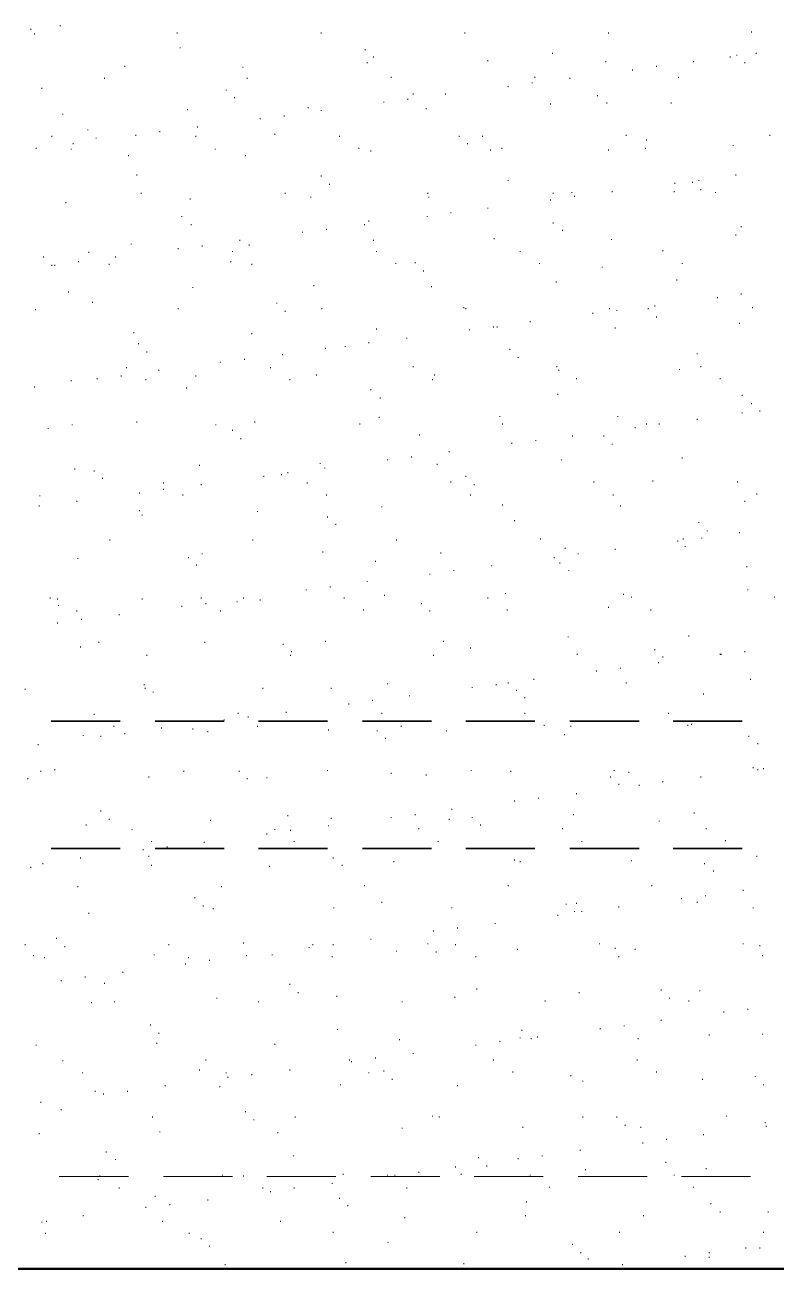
# Model space of a CAD drawing. Header units: inches. Extents: x 5 to 516, y -193 to 129.
# Drawn here: x 43.589 to 46.307, y -88.011 to -83.453 of the extents above; entities that cross this region are included whole.
import ezdxf

# ---------------------------------------------------------------- set-up
doc = ezdxf.new("R2010")
doc.units = ezdxf.units.IN
doc.header["$MEASUREMENT"] = 0
doc.layers.add('PDF4_Geometry', color=7, linetype='Continuous')

msp = doc.modelspace()

# ---------------------------------------------------------------- linework, layer by layer
at = {"layer": 'PDF4_Geometry', "lineweight": 15}
for points in [[(43.7154243, -83.4563156), (43.7154243, -83.4529825)], [(43.6087577, -83.4696491), (43.6087577, -83.4663157)], [(43.6220913, -83.4863157), (43.6220913, -83.4829823)], [(44.1387582, -83.4829823), (44.1387582, -83.4796491)], [(44.6587575, -83.4829823), (44.6587575, -83.4796491)], [(45.1787575, -83.4829823), (45.1787575, -83.4796491)], [(45.6987576, -83.4829823), (45.6987576, -83.4796491)], [(46.2154245, -83.4796491), (46.2154245, -83.4763157)], [(44.1487578, -83.5363158), (44.1487578, -83.5329824)], [(44.8187578, -83.5429824), (44.8187578, -83.539649)], [(45.4954249, -83.5563156), (45.4954249, -83.5529824)], [(46.2320913, -83.5563156), (46.2320913, -83.5529824)], [(43.9487575, -83.6029823), (43.9487575, -83.5996491)], [(44.8254242, -83.5896491), (44.8254242, -83.5863157)], [(44.8487582, -83.569649), (44.8487582, -83.5663156)], [(45.2620909, -83.5829823), (45.2620909, -83.5796491)], [(45.688758, -83.5863157), (45.688758, -83.5829823)], [(45.8720915, -83.6029823), (45.8720915, -83.5996491)], [(46.0054245, -83.5863157), (46.0054245, -83.5829823)], [(46.1387584, -83.569649), (46.1387584, -83.5663156)], [(46.1620916, -83.5629824), (46.1620916, -83.559649)], [(46.1920913, -83.5896491), (46.1920913, -83.5863157)], [(43.8754246, -83.6463156), (43.8754246, -83.6429824)], [(44.3754246, -83.6063157), (44.3754246, -83.6029823)], [(44.3920915, -83.6463156), (44.3920915, -83.6429824)], [(44.9120915, -83.6429824), (44.9120915, -83.6396492)], [(45.4320916, -83.6429824), (45.4320916, -83.6396492)], [(45.5587582, -83.6463156), (45.5587582, -83.6429824)], [(45.785425, -83.6163155), (45.785425, -83.6129823)], [(45.9520917, -83.6429824), (45.9520917, -83.6396492)], [(43.6487578, -83.6829824), (43.6487578, -83.6796493)], [(44.3154245, -83.6896488), (44.3154245, -83.6863157)], [(45.3354246, -83.6763156), (45.3354246, -83.6729824)], [(45.4220912, -83.6629824), (45.4220912, -83.6596492)], [(44.3454241, -83.7163157), (44.3454241, -83.7129825)], [(44.8854243, -83.7329825), (44.8854243, -83.7296489)], [(44.9720916, -83.7229825), (44.9720916, -83.7196489)], [(44.9920908, -83.7029825), (44.9920908, -83.6996489)], [(45.1087578, -83.7029825), (45.1087578, -83.6996489)], [(45.4887577, -83.7396489), (45.4887577, -83.7363157)], [(45.6587576, -83.7096489), (45.6587576, -83.7063157)], [(45.6920912, -83.7363157), (45.6920912, -83.7329825)], [(45.9254244, -83.7363157), (45.9254244, -83.7329825)], [(43.7254247, -83.7763158), (43.7254247, -83.7729822)], [(44.1754243, -83.7596489), (44.1754243, -83.7563158)], [(44.5254245, -83.7829822), (44.5254245, -83.779649)], [(44.612091, -83.7529826), (44.612091, -83.7496489)], [(44.6587575, -83.7629826), (44.6587575, -83.7596489)], [(45.0387581, -83.7563158), (45.0387581, -83.7529826)], [(44.2120911, -83.8229823), (44.2120911, -83.8196491)], [(44.4387579, -83.7929822), (44.4387579, -83.789649)], [(43.6854247, -83.8563155), (43.6854247, -83.8529823)], [(43.8154245, -83.8329823), (43.8154245, -83.8296491)], [(43.8454241, -83.8629823), (43.8454241, -83.8596492)], [(43.9887575, -83.8529823), (43.9887575, -83.8496491)], [(44.0754241, -83.8396491), (44.0754241, -83.8363159)], [(44.2054247, -83.8563155), (44.2054247, -83.8529823)], [(44.4920908, -83.8496491), (44.4920908, -83.8463159)], [(44.7254248, -83.8563155), (44.7254248, -83.8529823)], [(45.1587575, -83.8563155), (45.1587575, -83.8529823)], [(45.2420909, -83.8563155), (45.2420909, -83.8529823)], [(45.7620909, -83.8529823), (45.7620909, -83.8496491)], [(45.8354247, -83.8696492), (45.8354247, -83.8663156)], [(46.282091, -83.8529823), (46.282091, -83.8496491)], [(43.6287577, -83.8996492), (43.6287577, -83.8963156)], [(43.7554244, -83.9029824), (43.7554244, -83.8996492)], [(43.7620907, -83.8829824), (43.7620907, -83.8796492)], [(44.2754244, -83.9029824), (44.2754244, -83.8996492)], [(44.7954245, -83.8996492), (44.7954245, -83.8963156)], [(44.8387578, -83.9096492), (44.8387578, -83.9063156)], [(45.188758, -83.8829824), (45.188758, -83.8796492)], [(45.2720913, -83.9063156), (45.2720913, -83.9029824)], [(45.3120914, -83.8996492), (45.3120914, -83.8963156)], [(45.6987576, -83.9063156), (45.6987576, -83.9029824)], [(45.8320915, -83.8996492), (45.8320915, -83.8963156)], [(46.148758, -83.8896492), (46.148758, -83.8863156)], [(43.9620911, -83.9263156), (43.9620911, -83.9229825)], [(44.3854242, -83.9263156), (44.3854242, -83.9229825)], [(43.9920908, -83.9963158), (43.9920908, -83.9929826)], [(44.6587575, -83.999649), (44.6587575, -83.9963158)], [(46.1587576, -83.9963158), (46.1587576, -83.9929826)], [(44.6887579, -84.029649), (44.6887579, -84.0263159)], [(45.3354246, -84.0163158), (45.3354246, -84.0129826)], [(45.7120912, -84.0563159), (45.7120912, -84.0529822)], [(45.9354249, -84.0563159), (45.9354249, -84.0529822)], [(45.938758, -84.0263159), (45.938758, -84.0229822)], [(46.0020914, -84.0229822), (46.0020914, -84.019649)], [(46.0254246, -84.0163158), (46.0254246, -84.0129826)], [(46.032091, -84.0496491), (46.032091, -84.0463159)], [(43.7354244, -84.096316), (43.7354244, -84.0929823)], [(44.0087576, -84.0629823), (44.0087576, -84.0596491)], [(44.1854247, -84.0829823), (44.1854247, -84.0796491)], [(44.5287576, -84.0629823), (44.5287576, -84.0596491)], [(44.6220914, -84.0763159), (44.6220914, -84.0729823)], [(45.0454245, -84.0629823), (45.0454245, -84.0596491)], [(45.0487577, -84.0763159), (45.0487577, -84.0729823)], [(45.4887577, -84.0863159), (45.4887577, -84.0829823)], [(45.4987581, -84.0629823), (45.4987581, -84.0596491)], [(45.5654246, -84.0596491), (45.5654246, -84.0563159)], [(45.5754242, -84.0729823), (45.5754242, -84.0696491)], [(46.0854247, -84.0596491), (46.0854247, -84.0563159)], [(44.1554242, -84.1463156), (44.1554242, -84.1429824)], [(45.0420913, -84.1463156), (45.0420913, -84.1429824)], [(45.1287579, -84.1329824), (45.1287579, -84.1296492)], [(45.2620909, -84.1163156), (45.2620909, -84.1129824)], [(44.1887579, -84.1763156), (44.1887579, -84.1729825)], [(44.6787575, -84.1929825), (44.6787575, -84.1896489)], [(44.8154245, -84.1763156), (44.8154245, -84.1729825)], [(44.8320914, -84.1629825), (44.8320914, -84.1596492)], [(45.4987581, -84.1696493), (45.4987581, -84.1663156)], [(46.1787576, -84.1829825), (46.1787576, -84.1796493)], [(44.3654242, -84.2329826), (44.3654242, -84.229649)], [(44.592091, -84.2029825), (44.592091, -84.1996489)], [(44.8487582, -84.2329826), (44.8487582, -84.229649)], [(45.285425, -84.2263158), (45.285425, -84.2229825)], [(45.5320909, -84.1963157), (45.5320909, -84.1929825)], [(45.7087581, -84.229649), (45.7087581, -84.2263158)], [(46.1587576, -84.2129825), (46.1587576, -84.2096489)], [(43.8187577, -84.2763159), (43.8187577, -84.2729822)], [(43.9720915, -84.2463158), (43.9720915, -84.2429826)], [(44.1420914, -84.2629826), (44.1420914, -84.259649)], [(44.2287579, -84.2529826), (44.2287579, -84.249649)], [(44.3387577, -84.2729822), (44.3387577, -84.269649)], [(44.3987578, -84.249649), (44.3987578, -84.2463158)], [(44.8587578, -84.2729822), (44.8587578, -84.269649)], [(45.3787579, -84.2729822), (45.3787579, -84.269649)], [(45.8954247, -84.269649), (45.8954247, -84.2663158)], [(43.6554242, -84.2929823), (43.6554242, -84.289649)], [(43.6854247, -84.3229823), (43.6854247, -84.3196491)], [(43.6954242, -84.3229823), (43.6954242, -84.3196491)], [(43.7820908, -84.3096491), (43.7820908, -84.3063159)], [(43.8920914, -84.3196491), (43.8920914, -84.3163159)], [(43.9154246, -84.2929823), (43.9154246, -84.289649)], [(44.3320913, -84.3096491), (44.3320913, -84.3063159)], [(44.4087575, -84.3196491), (44.4087575, -84.3163159)], [(44.9287575, -84.3163159), (44.9287575, -84.3129823)], [(44.9987581, -84.3129823), (44.9987581, -84.3096491)], [(45.4487576, -84.3163159), (45.4487576, -84.3129823)], [(45.6754244, -84.3296492), (45.6754244, -84.3263159)], [(45.9654245, -84.3163159), (45.9654245, -84.3129823)], [(45.0287577, -84.3429823), (45.0287577, -84.3396492)], [(45.9454244, -84.3763156), (45.9454244, -84.3729824)], [(43.7454247, -84.4196493), (43.7454247, -84.4163157)], [(44.1954243, -84.4029824), (44.1954243, -84.3996493)], [(44.632091, -84.3963157), (44.632091, -84.3929824)], [(45.0587582, -84.3996493), (45.0587582, -84.3963157)], [(45.5087577, -84.3829824), (45.5087577, -84.3796492)], [(43.8320913, -84.4563157), (43.8320913, -84.4529826)], [(44.498758, -84.4596489), (44.498758, -84.4563157)], [(46.0920911, -84.4396489), (46.0920911, -84.4363157)], [(46.1787576, -84.4263157), (46.1787576, -84.4229825)], [(43.6254246, -84.4829826), (43.6254246, -84.479649)], [(44.1420914, -84.479649), (44.1420914, -84.4763158)], [(44.5287576, -84.489649), (44.5287576, -84.4863158)], [(44.6620915, -84.479649), (44.6620915, -84.4763158)], [(45.1754244, -84.4763158), (45.1754244, -84.4729826)], [(45.1820916, -84.479649), (45.1820916, -84.4763158)], [(45.6420916, -84.4963158), (45.6420916, -84.4929826)], [(45.7020917, -84.479649), (45.7020917, -84.4763158)], [(45.7287581, -84.4863158), (45.7287581, -84.4829826)], [(45.8420911, -84.479649), (45.8420911, -84.4763158)], [(45.8654243, -84.4696489), (45.8654243, -84.4663158)], [(45.8720915, -84.509649), (45.8720915, -84.5063158)], [(46.2187577, -84.4763158), (46.2187577, -84.4729826)], [(44.8587578, -84.5529823), (44.8587578, -84.5496491)], [(45.1954244, -84.5563159), (45.1954244, -84.5529823)], [(45.2820909, -84.5463159), (45.2820909, -84.5429823)], [(45.2954245, -84.5463159), (45.2954245, -84.5429823)], [(45.4154248, -84.5263159), (45.4154248, -84.5229822)], [(45.7220917, -84.5496491), (45.7220917, -84.5463159)], [(46.1720912, -84.5329823), (46.1720912, -84.5296491)], [(43.9820911, -84.5663159), (43.9820911, -84.5629823)], [(44.4087575, -84.5696491), (44.4087575, -84.5663159)], [(44.8320914, -84.6029824), (44.8320914, -84.5996492)], [(44.9687576, -84.586316), (44.9687576, -84.5829823)], [(43.998758, -84.6063156), (43.998758, -84.6029824)], [(44.0287576, -84.6363156), (44.0287576, -84.6329825)], [(44.5187581, -84.6463157), (44.5187581, -84.6429825)], [(44.6754243, -84.6229824), (44.6754243, -84.6196492)], [(44.7454248, -84.6163156), (44.7454248, -84.6129824)], [(45.342091, -84.6263156), (45.342091, -84.6229824)], [(46.0187582, -84.6429825), (46.0187582, -84.6396492)], [(43.9554247, -84.6929826), (43.9554247, -84.6896489)], [(44.2954245, -84.6729825), (44.2954245, -84.6696493)], [(44.382091, -84.6629825), (44.382091, -84.6596493)], [(44.4754248, -84.6929826), (44.4754248, -84.6896489)], [(44.9920908, -84.6896489), (44.9920908, -84.6863157)], [(45.3720915, -84.6563157), (45.3720915, -84.6529825)], [(45.5120909, -84.6896489), (45.5120909, -84.6863157)], [(46.032091, -84.6896489), (46.032091, -84.6863157)], [(43.7554244, -84.739649), (43.7554244, -84.7363158)], [(43.8487581, -84.7329826), (43.8487581, -84.729649)], [(43.9354247, -84.7229826), (43.9354247, -84.719649)], [(44.0254244, -84.7363158), (44.0254244, -84.7329826)], [(44.0720909, -84.7029826), (44.0720909, -84.699649)], [(44.2054247, -84.7229826), (44.2054247, -84.719649)], [(44.5454245, -84.7363158), (44.5454245, -84.7329826)], [(44.6420915, -84.719649), (44.6420915, -84.7163158)], [(45.0620913, -84.7363158), (45.0620913, -84.7329826)], [(45.0687578, -84.719649), (45.0687578, -84.7163158)], [(45.5187582, -84.7029826), (45.5187582, -84.699649)], [(45.5820914, -84.7329826), (45.5820914, -84.729649)], [(45.9554249, -84.699649), (45.9554249, -84.6963157)], [(46.1020915, -84.7329826), (46.1020915, -84.729649)], [(43.6220913, -84.7629827), (43.6220913, -84.759649)], [(44.1720911, -84.7663159), (44.1720911, -84.7629827)], [(44.8387578, -84.7729822), (44.8387578, -84.7696491)], [(44.8720914, -84.8029823), (44.8720914, -84.7996491)], [(45.5154249, -84.7896491), (45.5154249, -84.7863159)], [(46.1820917, -84.7929823), (46.1820917, -84.7896491)], [(46.2154245, -84.8229824), (46.2154245, -84.8196491)], [(44.8687583, -84.8729824), (44.8687583, -84.8696493)], [(45.305425, -84.8696493), (45.305425, -84.8663156)], [(45.7320913, -84.8696493), (45.7320913, -84.8663156)], [(46.1820917, -84.8563156), (46.1820917, -84.8529824)], [(46.2454249, -84.8496492), (46.2454249, -84.846316)], [(43.672091, -84.9129825), (43.672091, -84.9096493)], [(43.7587576, -84.8996493), (43.7587576, -84.8963157)], [(43.9920908, -84.8896493), (43.9920908, -84.8863156)], [(44.2787576, -84.8996493), (44.2787576, -84.8963157)], [(44.3387577, -84.9196493), (44.3387577, -84.9163157)], [(44.4187579, -84.8896493), (44.4187579, -84.8863156)], [(44.7987577, -84.8963157), (44.7987577, -84.8929825)], [(45.3154246, -84.8963157), (45.3154246, -84.8929825)], [(45.7954246, -84.9096493), (45.7954246, -84.9063157)], [(45.8354247, -84.8963157), (45.8354247, -84.8929825)], [(45.8820911, -84.8963157), (45.8820911, -84.8929825)], [(46.0187582, -84.8796493), (46.0187582, -84.8763156)], [(44.3687582, -84.949649), (44.3687582, -84.9463158)], [(45.0154249, -84.9363158), (45.0154249, -84.9329825)], [(45.3487583, -84.9663158), (45.3487583, -84.9629826)], [(45.4354248, -84.9563158), (45.4354248, -84.9529826)], [(45.5687578, -84.9396489), (45.5687578, -84.9363158)], [(45.6820916, -84.9396489), (45.6820916, -84.9363158)], [(45.7120912, -84.969649), (45.7120912, -84.9663158)], [(45.1220915, -84.9963159), (45.1220915, -84.9929826)], [(43.768758, -85.0596492), (43.768758, -85.0563159)], [(44.2187576, -85.0463159), (44.2187576, -85.0429823)], [(44.6554243, -85.0396491), (44.6554243, -85.0363159)], [(44.6720911, -85.0563159), (44.6720911, -85.0529823)], [(44.8987579, -85.0263159), (44.8987579, -85.0229823)], [(44.9854245, -85.0163159), (44.9854245, -85.0129827)], [(45.0787582, -85.0429823), (45.0787582, -85.0396491)], [(45.5287577, -85.0263159), (45.5287577, -85.0229823)], [(45.9654245, -85.0196491), (45.9654245, -85.0163159)], [(43.8387577, -85.066316), (43.8387577, -85.0629824)], [(43.8687582, -85.0929824), (43.8687582, -85.0896492)], [(44.4520916, -85.086316), (44.4520916, -85.0829824)], [(44.5154249, -85.0796492), (44.5154249, -85.076316)], [(44.5387581, -85.0729824), (44.5387581, -85.0696492)], [(45.1287579, -85.1063156), (45.1287579, -85.1029824)], [(45.1820916, -85.086316), (45.1820916, -85.0829824)], [(45.6454247, -85.1063156), (45.6454247, -85.1029824)], [(45.8587579, -85.1029824), (45.8587579, -85.0996492)], [(46.1654248, -85.1063156), (46.1654248, -85.1029824)], [(44.0020912, -85.1463157), (44.0020912, -85.1429825)], [(44.0887577, -85.1096493), (44.0887577, -85.1063156)], [(44.0887577, -85.1329825), (44.0887577, -85.1296493)], [(44.1587574, -85.1529825), (44.1587574, -85.1496493)], [(44.2254248, -85.1163157), (44.2254248, -85.1129824)], [(44.6087578, -85.1096493), (44.6087578, -85.1063156)], [(44.6787575, -85.1529825), (44.6787575, -85.1496493)], [(45.1987576, -85.1529825), (45.1987576, -85.1496493)], [(45.2120912, -85.1163157), (45.2120912, -85.1129824)], [(45.7154245, -85.1529825), (45.7154245, -85.1496493)], [(46.2354246, -85.1496493), (46.2354246, -85.1463157)], [(43.6387582, -85.1929826), (43.6387582, -85.1896489)], [(43.6420914, -85.1563157), (43.6420914, -85.1529825)], [(43.7754244, -85.1763157), (43.7754244, -85.1729826)], [(44.8787578, -85.1963158), (44.8787578, -85.1929826)], [(45.3154246, -85.1896489), (45.3154246, -85.1863158)], [(45.7420909, -85.1929826), (45.7420909, -85.1896489)], [(46.1920913, -85.1763157), (46.1920913, -85.1729826)], [(44.0020912, -85.209649), (44.0020912, -85.2063158)], [(44.0120908, -85.2263158), (44.0120908, -85.2229826)], [(44.4287575, -85.2129826), (44.4287575, -85.209649)], [(44.6820915, -85.2329827), (44.6820915, -85.2296491)], [(44.7120912, -85.2596491), (44.7120912, -85.2563159)], [(45.3587579, -85.2463159), (45.3587579, -85.2429827)], [(46.0254246, -85.2529827), (46.0254246, -85.2496491)], [(46.055425, -85.2829823), (46.055425, -85.2796491)], [(46.1720912, -85.2896491), (46.1720912, -85.286316)], [(43.8954246, -85.316316), (43.8954246, -85.3129824)], [(44.4120915, -85.316316), (44.4120915, -85.3129824)], [(44.9320916, -85.316316), (44.9320916, -85.3129824)], [(45.4520917, -85.3129824), (45.4520917, -85.3096492)], [(45.9487576, -85.3196492), (45.9487576, -85.316316)], [(45.9687577, -85.3129824), (45.9687577, -85.3096492)], [(46.035425, -85.3096492), (46.035425, -85.306316)], [(44.1787574, -85.3796493), (44.1787574, -85.3763157)], [(44.2287579, -85.3663157), (44.2287579, -85.3629825)], [(44.6654247, -85.3596493), (44.6654247, -85.3563156)], [(45.092091, -85.3629825), (45.092091, -85.3596493)], [(45.5020913, -85.3796493), (45.5020913, -85.3763157)], [(45.5420914, -85.3463161), (45.5420914, -85.3429824)], [(45.5887578, -85.3663157), (45.5887578, -85.3629825)], [(45.7220917, -85.3496492), (45.7220917, -85.3463161)], [(45.9754249, -85.3396492), (45.9754249, -85.336316)], [(43.7787576, -85.3829825), (43.7787576, -85.3796493)], [(44.2087579, -85.4063157), (44.2087579, -85.4029825)], [(44.8554246, -85.3929825), (44.8554246, -85.3896493)], [(45.1387583, -85.4263157), (45.1387583, -85.4229826)], [(45.2754245, -85.4096493), (45.2754245, -85.4063157)], [(45.5220913, -85.3996493), (45.5220913, -85.3963157)], [(45.555425, -85.4263157), (45.555425, -85.4229826)], [(46.1987577, -85.4129826), (46.1987577, -85.4096493)], [(44.8254242, -85.4663159), (44.8254242, -85.4629826)], [(45.052091, -85.439649), (45.052091, -85.4363158)], [(44.6054246, -85.4963159), (44.6054246, -85.4929827)], [(44.6920911, -85.4863159), (44.6920911, -85.4829827)], [(44.8887583, -85.5163159), (44.8887583, -85.5129827)], [(45.3254242, -85.5096491), (45.3254242, -85.5063159)], [(45.7520913, -85.5129827), (45.7520913, -85.5096491)], [(46.2020917, -85.4963159), (46.2020917, -85.4929827)], [(43.6787574, -85.526316), (43.6787574, -85.5229823)], [(43.7054247, -85.5296491), (43.7054247, -85.526316)], [(43.7087579, -85.5529824), (43.7087579, -85.5496492)], [(44.0120908, -85.5296491), (44.0120908, -85.526316)], [(44.1554242, -85.556316), (44.1554242, -85.5529824)], [(44.2254248, -85.526316), (44.2254248, -85.5229823)], [(44.2420908, -85.546316), (44.2420908, -85.5429824)], [(44.3554246, -85.5396491), (44.3554246, -85.536316)], [(44.3787578, -85.526316), (44.3787578, -85.5229823)], [(44.4387579, -85.5329824), (44.4387579, -85.5296491)], [(44.7420908, -85.526316), (44.7420908, -85.5229823)], [(45.0220913, -85.546316), (45.0220913, -85.5429824)], [(45.2620909, -85.526316), (45.2620909, -85.5229823)], [(45.6987576, -85.5596492), (45.6987576, -85.556316)], [(45.782091, -85.5229823), (45.782091, -85.5196491)], [(46.2987578, -85.5229823), (46.2987578, -85.5196491)], [(43.7754244, -85.5729824), (43.7754244, -85.5696492)], [(43.7920912, -85.6029825), (43.7920912, -85.5996493)], [(43.9287574, -85.586316), (43.9287574, -85.5829824)], [(44.2954245, -85.5729824), (44.2954245, -85.5696492)], [(44.8120913, -85.5696492), (44.8120913, -85.566316)], [(45.052091, -85.5729824), (45.052091, -85.5696492)], [(45.3320914, -85.5696492), (45.3320914, -85.566316)], [(45.8520915, -85.5696492), (45.8520915, -85.566316)], [(43.7054247, -85.6163157), (43.7054247, -85.6129825)], [(43.8554245, -85.6863158), (43.8554245, -85.6829826)], [(44.2387576, -85.6863158), (44.2387576, -85.6829826)], [(44.5220912, -85.6929827), (44.5220912, -85.689649)], [(44.6754243, -85.6829826), (44.6754243, -85.6796494)], [(45.1020915, -85.6829826), (45.1020915, -85.6796494)], [(45.552091, -85.6663158), (45.552091, -85.6629826)], [(45.9887577, -85.6629826), (45.9887577, -85.6596494)], [(43.788758, -85.7029827), (43.788758, -85.699649)], [(44.0287576, -85.7329827), (44.0287576, -85.7296491)], [(44.5487577, -85.7329827), (44.5487577, -85.7296491)], [(44.5520909, -85.719649), (44.5520909, -85.7163159)], [(45.0654246, -85.7329827), (45.0654246, -85.7296491)], [(45.1987576, -85.7063158), (45.1987576, -85.7029827)], [(45.5854247, -85.7296491), (45.5854247, -85.7263159)], [(45.8654243, -85.7129827), (45.8654243, -85.709649)], [(45.8954247, -85.7396491), (45.8954247, -85.7363159)], [(46.1020915, -85.7296491), (46.1020915, -85.7263159)], [(46.1054247, -85.7296491), (46.1054247, -85.7263159)], [(46.1920913, -85.719649), (46.1920913, -85.7163159)], [(45.6554243, -85.7896492), (45.6554243, -85.786316)], [(45.7420909, -85.7796492), (45.7420909, -85.776316)], [(45.8787579, -85.7596491), (45.8787579, -85.7563159)], [(44.8987579, -85.8363161), (44.8987579, -85.8329824)], [(45.3354246, -85.8329824), (45.3354246, -85.8296493)], [(45.4287575, -85.8196492), (45.4287575, -85.816316)], [(45.7620909, -85.8329824), (45.7620909, -85.8296493)], [(46.2120913, -85.8196492), (46.2120913, -85.816316)], [(43.5887577, -85.8563157), (43.5887577, -85.8529825)], [(44.018758, -85.8396493), (44.018758, -85.8363161)], [(44.0220912, -85.8529825), (44.0220912, -85.8496493)], [(44.0520909, -85.8663157), (44.0520909, -85.8629825)], [(44.4487575, -85.8529825), (44.4487575, -85.8496493)], [(44.6954243, -85.8529825), (44.6954243, -85.8496493)], [(44.978758, -85.8796493), (44.978758, -85.8763157)], [(45.2054248, -85.8496493), (45.2054248, -85.8463161)], [(45.2920914, -85.8396493), (45.2920914, -85.8363161)], [(45.3654243, -85.8596493), (45.3654243, -85.8563157)], [(46.0420914, -85.8729825), (46.0420914, -85.8696493)], [(44.7587577, -85.9096494), (44.7587577, -85.9063158)], [(44.8454242, -85.8963158), (44.8454242, -85.8929826)], [(45.3954247, -85.8863157), (45.3954247, -85.8829826)], [(43.8387577, -85.9463158), (43.8387577, -85.9429827)], [(44.3087581, -85.9663159), (44.3087581, -85.9629827)], [(44.3587578, -85.9429827), (44.3587578, -85.939649)], [(44.3954246, -85.9563158), (44.3954246, -85.9529827)], [(44.5320909, -85.939649), (44.5320909, -85.9363158)], [(44.8787578, -85.9429827), (44.8787578, -85.939649)], [(45.3954247, -85.9429827), (45.3954247, -85.939649)], [(45.9154248, -85.9429827), (45.9154248, -85.939649)], [(43.9087574, -85.9896491), (43.9087574, -85.9863159)], [(43.9487575, -86.016316), (43.9487575, -86.0129828)], [(44.0820913, -85.996316), (44.0820913, -85.9929827)], [(44.1954243, -85.9996491), (44.1954243, -85.996316)], [(44.248758, -86.0096491), (44.248758, -86.006316)], [(44.4287575, -85.9896491), (44.4287575, -85.9863159)], [(44.6854248, -86.0029827), (44.6854248, -85.9996491)], [(44.862091, -86.006316), (44.862091, -86.0029827)], [(44.9487576, -85.9896491), (44.9487576, -85.9863159)], [(45.112091, -86.006316), (45.112091, -86.0029827)], [(45.4654244, -85.9863159), (45.4654244, -85.9829827)], [(45.5620914, -85.9896491), (45.5620914, -85.9863159)], [(45.9854245, -85.9863159), (45.9854245, -85.9829827)], [(45.9987581, -85.9829827), (45.9987581, -85.9796491)], [(43.6354242, -86.056316), (43.6354242, -86.0529824)], [(43.7987576, -86.0229823), (43.7987576, -86.0196492)], [(43.8620909, -86.026316), (43.8620909, -86.0229823)], [(44.8920915, -86.0329824), (44.8920915, -86.0296492)], [(45.5387582, -86.0196492), (45.5387582, -86.016316)], [(46.2054249, -86.026316), (46.2054249, -86.0229823)], [(46.2387577, -86.0529824), (46.2387577, -86.0496492)], [(43.6454246, -86.1529826), (43.6454246, -86.1496494)], [(43.6954242, -86.1463158), (43.6954242, -86.1429826)], [(44.1620914, -86.1529826), (44.1620914, -86.1496494)], [(44.362091, -86.1529826), (44.362091, -86.1496494)], [(44.6820915, -86.1496494), (44.6820915, -86.1463158)], [(45.2020916, -86.1496494), (45.2020916, -86.1463158)], [(45.3454242, -86.1529826), (45.3454242, -86.1496494)], [(45.7187577, -86.1496494), (45.7187577, -86.1463158)], [(46.2220917, -86.1396494), (46.2220917, -86.1363157)], [(46.2387577, -86.1463158), (46.2387577, -86.1429826)], [(46.2587578, -86.1429826), (46.2587578, -86.1396494)], [(43.5987581, -86.1796495), (43.5987581, -86.1763158)], [(44.0354249, -86.1729826), (44.0354249, -86.1696494)], [(44.3920915, -86.1796495), (44.3920915, -86.1763158)], [(44.4620911, -86.1763158), (44.4620911, -86.1729826)], [(44.9120915, -86.1596494), (44.9120915, -86.1563158)], [(45.0387581, -86.1663158), (45.0387581, -86.1629826)], [(45.7054248, -86.1729826), (45.7054248, -86.1696494)], [(45.7354245, -86.1996491), (45.7354245, -86.1963159)], [(45.7720913, -86.1563158), (45.7720913, -86.1529826)], [(45.8954247, -86.189649), (45.8954247, -86.1863159)], [(46.032091, -86.1729826), (46.032091, -86.1696494)], [(45.5820914, -86.2329827), (45.5820914, -86.2296491)], [(45.8087582, -86.2029827), (45.8087582, -86.1996491)], [(45.1320911, -86.2896492), (45.1320911, -86.286316)], [(45.3587579, -86.2596491), (45.3587579, -86.256316)], [(45.4454244, -86.2496491), (45.4454244, -86.246316)], [(43.8620909, -86.296316), (43.8620909, -86.2929824)], [(43.8920914, -86.3263161), (43.8920914, -86.3229825)], [(44.2587576, -86.3296493), (44.2587576, -86.3263161)], [(44.5387581, -86.3129825), (44.5387581, -86.3096493)], [(44.6954243, -86.3229825), (44.6954243, -86.3196493)], [(44.9120915, -86.3196493), (44.9120915, -86.3163161)], [(44.9987581, -86.3096493), (44.9987581, -86.306316)], [(45.1220915, -86.3263161), (45.1220915, -86.3229825)], [(45.2054248, -86.3196493), (45.2054248, -86.3163161)], [(45.572091, -86.3096493), (45.572091, -86.306316)], [(45.8820911, -86.3329825), (45.8820911, -86.3296493)], [(46.0087578, -86.3029824), (46.0087578, -86.2996493)], [(43.8087581, -86.3463161), (43.8087581, -86.3429825)], [(43.9754248, -86.3629825), (43.9754248, -86.3596494)], [(44.4620911, -86.3796494), (44.4620911, -86.3763158)], [(44.4920908, -86.3629825), (44.4920908, -86.3596494)], [(44.5487577, -86.3663158), (44.5487577, -86.3629825)], [(44.6854248, -86.3496493), (44.6854248, -86.3463161)], [(45.0120908, -86.3596494), (45.0120908, -86.3563157)], [(45.2354245, -86.3463161), (45.2354245, -86.3429825)], [(45.5320909, -86.3596494), (45.5320909, -86.3563157)], [(46.052091, -86.3596494), (46.052091, -86.3563157)], [(44.0454244, -86.4063158), (44.0454244, -86.4029826)], [(44.1020914, -86.4263158), (44.1020914, -86.4229827)], [(44.2354244, -86.4096494), (44.2354244, -86.4063158)], [(44.5620913, -86.4063158), (44.5620913, -86.4029826)], [(45.0820914, -86.4063158), (45.0820914, -86.4029826)], [(45.6020915, -86.4063158), (45.6020915, -86.4029826)], [(46.1220915, -86.4029826), (46.1220915, -86.3996494)], [(43.788758, -86.4663159), (43.788758, -86.4629827)], [(44.0154248, -86.4363159), (44.0154248, -86.4329827)], [(44.0354249, -86.4596491), (44.0354249, -86.4563159)], [(44.7020916, -86.4663159), (44.7020916, -86.4629827)], [(45.3587579, -86.4729827), (45.3587579, -86.4696491)], [(46.2354246, -86.4596491), (46.2354246, -86.4563159)], [(43.6087577, -86.4996492), (43.6087577, -86.496316)], [(43.652091, -86.4863159), (43.652091, -86.4829828)], [(44.0454244, -86.4929828), (44.0454244, -86.4896492)], [(44.4720916, -86.496316), (44.4720916, -86.4929828)], [(44.7354244, -86.4929828), (44.7354244, -86.4896492)], [(44.9220911, -86.4796492), (44.9220911, -86.4763159)], [(45.3787579, -86.4796492), (45.3787579, -86.4763159)], [(45.782091, -86.4763159), (45.782091, -86.4729827)], [(46.0454246, -86.4863159), (46.0454246, -86.4829828)], [(46.0787583, -86.5129828), (46.0787583, -86.5096492)], [(43.7787576, -86.5696493), (43.7787576, -86.5663161)], [(44.2020916, -86.6096494), (44.2020916, -86.6063157)], [(44.2987577, -86.5696493), (44.2987577, -86.5663161)], [(44.8154245, -86.5663161), (44.8154245, -86.5629825)], [(45.3354246, -86.5663161), (45.3354246, -86.5629825)], [(45.8554247, -86.5663161), (45.8554247, -86.5629825)], [(46.0487578, -86.6029826), (46.0487578, -86.5996493)], [(46.1854249, -86.5829825), (46.1854249, -86.5796493)], [(44.2320912, -86.6396494), (44.2320912, -86.6363158)], [(44.2687581, -86.6496494), (44.2687581, -86.6463158)], [(44.7054248, -86.6463158), (44.7054248, -86.6429826)], [(44.8787578, -86.6263158), (44.8787578, -86.6229826)], [(45.1320911, -86.6463158), (45.1320911, -86.6429826)], [(45.5454246, -86.6329826), (45.5454246, -86.6296494)], [(45.5820914, -86.6296494), (45.5820914, -86.6263158)], [(45.7354245, -86.6429826), (45.7354245, -86.6396494)], [(45.9620913, -86.6129826), (45.9620913, -86.6096494)], [(46.0187582, -86.6263158), (46.0187582, -86.6229826)], [(46.2220917, -86.6463158), (46.2220917, -86.6429826)], [(43.8187577, -86.6663158), (43.8187577, -86.6629827)], [(45.5154249, -86.6729827), (45.5154249, -86.6696495)], [(45.5754242, -86.6596494), (45.5754242, -86.6563158)], [(45.6020915, -86.6596494), (45.6020915, -86.6563158)], [(45.0654246, -86.7296492), (45.0654246, -86.726316)], [(45.1520911, -86.7196491), (45.1520911, -86.716316)], [(45.2887581, -86.7029827), (45.2887581, -86.6996491)], [(43.5887577, -86.7796492), (43.5887577, -86.7763161)], [(43.7020915, -86.756316), (43.7020915, -86.7529828)], [(43.7320911, -86.7863161), (43.7320911, -86.7829825)], [(44.1087578, -86.7796492), (44.1087578, -86.7763161)], [(44.3787578, -86.7729824), (44.3787578, -86.7696492)], [(44.6154242, -86.7896492), (44.6154242, -86.7863161)], [(44.6287578, -86.7796492), (44.6287578, -86.7763161)], [(44.7020916, -86.7796492), (44.7020916, -86.7763161)], [(44.8387578, -86.7596492), (44.8387578, -86.756316)], [(45.0454245, -86.7763161), (45.0454245, -86.7729824)], [(45.1454247, -86.7796492), (45.1454247, -86.7763161)], [(45.6654248, -86.7763161), (45.6654248, -86.7729824)], [(45.7220917, -86.7929825), (45.7220917, -86.7896492)], [(46.1854249, -86.7763161), (46.1854249, -86.7729824)], [(46.2454249, -86.7829825), (46.2454249, -86.7796492)], [(43.6187582, -86.8196493), (43.6187582, -86.8163161)], [(43.6587574, -86.8263161), (43.6587574, -86.8229825)], [(44.0554249, -86.8163161), (44.0554249, -86.8129825)], [(44.1787574, -86.8263161), (44.1787574, -86.8229825)], [(44.2554244, -86.8363161), (44.2554244, -86.8329825)], [(44.3887582, -86.8196493), (44.3887582, -86.8163161)], [(44.4820912, -86.8163161), (44.4820912, -86.8129825)], [(44.6987575, -86.8229825), (44.6987575, -86.8196493)], [(44.9320916, -86.8029825), (44.9320916, -86.7996493)], [(45.0754242, -86.8063161), (45.0754242, -86.8029825)], [(45.2187576, -86.8229825), (45.2187576, -86.8196493)], [(45.3687583, -86.7963161), (45.3687583, -86.7929825)], [(45.7354245, -86.8229825), (45.7354245, -86.8196493)], [(45.7954246, -86.7963161), (45.7954246, -86.7929825)], [(46.2554246, -86.8196493), (46.2554246, -86.8163161)], [(43.9420911, -86.8796494), (43.9420911, -86.8763158)], [(44.1687579, -86.8496494), (44.1687579, -86.8463162)], [(43.7187575, -86.9096495), (43.7187575, -86.9063159)], [(43.8054249, -86.8963159), (43.8054249, -86.8929826)], [(43.8754246, -86.9196495), (43.8754246, -86.9163159)], [(44.5454245, -86.9229827), (44.5454245, -86.9196495)], [(44.2820908, -86.9729828), (44.2820908, -86.9696491)], [(44.5754241, -86.9529828), (44.5754241, -86.9496491)], [(44.7154244, -86.966316), (44.7154244, -86.9629828)], [(45.1420915, -86.9696491), (45.1420915, -86.966316)], [(45.2220916, -86.9396491), (45.2220916, -86.9363159)], [(45.5920911, -86.9529828), (45.5920911, -86.9496491)], [(45.8887584, -86.9429828), (45.8887584, -86.9396491)], [(45.918758, -86.9729828), (45.918758, -86.9696491)], [(46.0287578, -86.9463159), (46.0287578, -86.9429828)], [(43.8287581, -86.9896492), (43.8287581, -86.986316)], [(43.9120914, -86.986316), (43.9120914, -86.9829828)], [(44.4320915, -86.986316), (44.4320915, -86.9829828)], [(44.9520916, -86.986316), (44.9520916, -86.9829828)], [(45.4687577, -86.9829828), (45.4687577, -86.9796492)], [(45.9887577, -86.9829828), (45.9887577, -86.9796492)], [(46.2020917, -87.0129829), (46.2020917, -87.0096492)], [(45.8887584, -87.0529825), (45.8887584, -87.0496493)], [(46.1154243, -87.0229824), (46.1154243, -87.0196493)], [(44.0420913, -87.0696493), (44.0420913, -87.0663161)], [(44.0720909, -87.0996494), (44.0720909, -87.0963162)], [(44.7187576, -87.0863162), (44.7187576, -87.0829825)], [(45.3854243, -87.0896494), (45.3854243, -87.0863162)], [(45.4420912, -87.1129826), (45.4420912, -87.1096494)], [(45.668758, -87.0829825), (45.668758, -87.0796494)], [(45.7554245, -87.0729825), (45.7554245, -87.0696493)], [(46.0620914, -87.1063158), (46.0620914, -87.1029826)], [(46.2554246, -87.1029826), (46.2554246, -87.0996494)], [(43.6287577, -87.1429827), (43.6287577, -87.1396494)], [(44.0654245, -87.1363158), (44.0654245, -87.1329827)], [(44.4920908, -87.1396494), (44.4920908, -87.1363158)], [(44.9420912, -87.1229826), (44.9420912, -87.1196494)], [(45.2187576, -87.1429827), (45.2187576, -87.1396494)], [(45.305425, -87.1296494), (45.305425, -87.1263158)], [(45.3787579, -87.1163158), (45.3787579, -87.1129826)], [(45.418758, -87.1196494), (45.418758, -87.1163158)], [(45.805425, -87.1196494), (45.805425, -87.1163158)], [(43.7254247, -87.1996495), (43.7254247, -87.1963164)], [(44.2420908, -87.1963164), (44.2420908, -87.1929823)], [(44.7620908, -87.1963164), (44.7620908, -87.1929823)], [(44.7687581, -87.2029828), (44.7687581, -87.1996495)], [(44.8554246, -87.1896491), (44.8554246, -87.1863159)], [(44.9920908, -87.1729823), (44.9920908, -87.1696495)], [(45.2820909, -87.1963164), (45.2820909, -87.1929823)], [(45.802091, -87.1963164), (45.802091, -87.1929823)], [(43.7954244, -87.2429828), (43.7954244, -87.2396496)], [(44.2187576, -87.2329824), (44.2187576, -87.2296492)], [(44.3154245, -87.2429828), (44.3154245, -87.2396496)], [(44.4087575, -87.2496492), (44.4087575, -87.2463161)], [(44.5454245, -87.2329824), (44.5454245, -87.2296492)], [(44.8320914, -87.2429828), (44.8320914, -87.2396496)], [(44.8854243, -87.2363156), (44.8854243, -87.2329824)], [(45.3520915, -87.2396496), (45.3520915, -87.2363156)], [(45.8720915, -87.2396496), (45.8720915, -87.2363156)], [(44.0954241, -87.2896493), (44.0954241, -87.2863161)], [(44.2920913, -87.2929825), (44.2920913, -87.2896493)], [(44.3220909, -87.2596497), (44.3220909, -87.2563156)], [(44.728758, -87.2863161), (44.728758, -87.2829829)], [(44.9154247, -87.2663161), (44.9154247, -87.2629829)], [(45.1520911, -87.2896493), (45.1520911, -87.2863161)], [(45.5620914, -87.2529824), (45.5620914, -87.2496492)], [(45.6054247, -87.2729824), (45.6054247, -87.2696493)], [(46.0387582, -87.2663161), (46.0387582, -87.2629829)], [(46.2287581, -87.2563156), (46.2287581, -87.2529824)], [(46.2587578, -87.2863161), (46.2587578, -87.2829829)], [(43.8420909, -87.3096493), (43.8420909, -87.3063161)], [(43.8720914, -87.3196489), (43.8720914, -87.3163157)], [(43.9587579, -87.3096493), (43.9587579, -87.3063161)], [(43.6454246, -87.3496494), (43.6454246, -87.3463162)], [(43.7187575, -87.3763158), (43.7187575, -87.3729826)], [(44.3854242, -87.3829831), (44.3854242, -87.3796491)], [(44.0487577, -87.4029823), (44.0487577, -87.3996491)], [(44.4154247, -87.4129827), (44.4154247, -87.4096495)], [(44.5654245, -87.4029823), (44.5654245, -87.3996491)], [(45.0620913, -87.3996491), (45.0620913, -87.3963159)], [(45.0854246, -87.4029823), (45.0854246, -87.3996491)], [(45.6054247, -87.4029823), (45.6054247, -87.3996491)], [(45.7287581, -87.4029823), (45.7287581, -87.3996491)], [(46.1254248, -87.3996491), (46.1254248, -87.3963159)], [(46.265425, -87.4229823), (46.265425, -87.4196491)], [(43.6387582, -87.4629824), (43.6387582, -87.4596492)], [(44.0754241, -87.456316), (44.0754241, -87.4529828)], [(44.5020912, -87.4596492), (44.5020912, -87.456316)], [(44.9520916, -87.4429823), (44.9520916, -87.4396491)], [(45.3887583, -87.4396491), (45.3887583, -87.436316)], [(45.7587577, -87.4329827), (45.7587577, -87.4296496)], [(45.8154246, -87.4396491), (45.8154246, -87.436316)], [(46.0420914, -87.4663164), (46.0420914, -87.4629824)], [(46.2687582, -87.436316), (46.2687582, -87.4329827)], [(45.5954242, -87.5229825), (45.5954242, -87.5196493)], [(45.822091, -87.4963161), (45.822091, -87.4929828)], [(45.9087576, -87.4829824), (45.9087576, -87.4796492)], [(43.882091, -87.5296497), (43.882091, -87.5263157)], [(43.9154246, -87.5563161), (43.9154246, -87.552983)], [(44.5587581, -87.5429825), (44.5587581, -87.5396493)], [(45.228758, -87.5496497), (45.228758, -87.5463157)], [(45.3720915, -87.552983), (45.3720915, -87.5496497)], [(45.458758, -87.5429825), (45.458758, -87.5396493)], [(45.9054244, -87.5663157), (45.9054244, -87.5629826)], [(44.3020909, -87.6129831), (44.3020909, -87.609649)], [(44.7387576, -87.609649), (44.7387576, -87.6063158)], [(44.8987579, -87.6129831), (44.8987579, -87.609649)], [(44.9254243, -87.6129831), (44.9254243, -87.609649)], [(45.0120908, -87.6029826), (45.0120908, -87.5996494)], [(45.1454247, -87.5829826), (45.1454247, -87.5796494)], [(45.1654247, -87.609649), (45.1654247, -87.6063158)], [(45.2587577, -87.5796494), (45.2587577, -87.5763162)], [(45.4154248, -87.6129831), (45.4154248, -87.609649)], [(45.6154243, -87.592983), (45.6154243, -87.589649)], [(45.9354249, -87.6129831), (45.9354249, -87.609649)], [(46.052091, -87.589649), (46.052091, -87.5863158)], [(43.9620852, -87.6163171), (43.7120852, -87.6163171)], [(43.8520914, -87.6296491), (43.8520914, -87.6263159)], [(43.8587577, -87.6163162), (43.8587577, -87.6129831)], [(43.9287574, -87.6596495), (43.9287574, -87.6563163)], [(44.3387535, -87.6163171), (44.0887535, -87.6163171)], [(44.3787578, -87.6163162), (44.3787578, -87.6129831)], [(44.4487575, -87.6596495), (44.4487575, -87.6563163)], [(44.7120852, -87.6163171), (44.4620852, -87.6163171)], [(44.5620913, -87.6596495), (44.5620913, -87.6563163)], [(44.6987575, -87.6429827), (44.6987575, -87.6396495)], [(45.0887536, -87.6163171), (44.8387535, -87.6163171)], [(44.9687576, -87.6596495), (44.9687576, -87.6563163)], [(45.4620853, -87.6163171), (45.2120853, -87.6163171)], [(45.4854245, -87.6563163), (45.4854245, -87.6529823)], [(45.8387536, -87.6163171), (45.5887536, -87.6163171)], [(46.2120854, -87.6163171), (45.9620853, -87.6163171)], [(46.0054245, -87.6563163), (46.0054245, -87.6529823)], [(44.0587581, -87.6896491), (44.0587581, -87.686316)], [(44.248758, -87.7029828), (44.248758, -87.6996496)], [(44.4754248, -87.6729823), (44.4754248, -87.6696491)], [(44.7254248, -87.6963164), (44.7254248, -87.6929824)], [(44.0254244, -87.7296493), (44.0254244, -87.726316)], [(44.1120909, -87.7196496), (44.1120909, -87.7163164)], [(44.7554244, -87.7229828), (44.7554244, -87.7196496)], [(45.4020912, -87.7096492), (45.4020912, -87.706316)], [(46.0687579, -87.7163164), (46.0687579, -87.7129824)], [(46.1020915, -87.7463161), (46.1020915, -87.7429829)], [(46.2754246, -87.7463161), (46.2754246, -87.7429829)], [(43.6487578, -87.7829829), (43.6487578, -87.7796498)], [(43.6654246, -87.7796498), (43.6654246, -87.7763157)], [(43.7987576, -87.7596497), (43.7987576, -87.7563156)], [(44.0854245, -87.7796498), (44.0854245, -87.7763157)], [(44.5120908, -87.7796498), (44.5120908, -87.7763157)], [(44.9620912, -87.7663161), (44.9620912, -87.7629829)], [(45.3987579, -87.7596497), (45.3987579, -87.7563156)], [(45.8254242, -87.7596497), (45.8254242, -87.7563156)], [(43.6620914, -87.822983), (43.6620914, -87.819649)], [(44.1820915, -87.822983), (44.1820915, -87.819649)], [(44.7020916, -87.819649), (44.7020916, -87.8163158)], [(45.2220916, -87.819649), (45.2220916, -87.8163158)], [(45.7387577, -87.819649), (45.7387577, -87.8163158)], [(46.2587578, -87.819649), (46.2587578, -87.8163158)], [(44.2254248, -87.842983), (44.2254248, -87.839649)], [(44.2554244, -87.8696495), (44.2554244, -87.8663163)], [(44.9020911, -87.8563158), (44.9020911, -87.8529827)], [(45.5687578, -87.8629831), (45.5687578, -87.859649)], [(46.1954244, -87.8763159), (46.1954244, -87.8729827)], [(46.2454249, -87.8763159), (46.2454249, -87.8729827)], [(44.748758, -87.9296496), (44.748758, -87.9263164)], [(45.1754244, -87.9329828), (45.1754244, -87.9296496)], [(45.5987583, -87.8929827), (45.5987583, -87.8896495)], [(45.6254247, -87.9163159), (45.6254247, -87.9129828)], [(45.9754249, -87.9063163), (45.9754249, -87.9029823)], [(46.0620914, -87.8929827), (46.0620914, -87.8896495)], [(46.0620914, -87.9096495), (46.0620914, -87.9063163)], [(44.3120913, -87.936316), (44.3120913, -87.9329828)], [(45.7487581, -87.936316), (45.7487581, -87.9329828)]]:
    msp.add_lwpolyline(points, dxfattribs=at)
at = {"layer": 'PDF4_Geometry', "lineweight": 35}
for points in [[(43.682083, -85.9696495), (43.932083, -85.9696495)], [(44.0587513, -85.9696495), (44.3087513, -85.9696495)], [(44.432083, -85.9696495), (44.6820831, -85.9696495)], [(44.8087514, -85.9696495), (45.0587514, -85.9696495)], [(45.1820831, -85.9696495), (45.4320831, -85.9696495)], [(45.5587514, -85.9696495), (45.8087515, -85.9696495)], [(45.9320832, -85.9696495), (46.1820832, -85.9696495)], [(43.932083, -86.4296512), (43.682083, -86.4296512)], [(44.3087513, -86.4296512), (44.0587513, -86.4296512)], [(44.6820831, -86.4296512), (44.432083, -86.4296512)], [(45.0587514, -86.4296512), (44.8087514, -86.4296512)], [(45.4320831, -86.4296512), (45.1820831, -86.4296512)], [(45.8087515, -86.4296512), (45.5587514, -86.4296512)], [(46.1820832, -86.4296512), (45.9320832, -86.4296512)]]:
    msp.add_lwpolyline(points, dxfattribs=at)
at = {"layer": 'PDF4_Geometry', "lineweight": 50}
msp.add_lwpolyline([(76.215421, -87.9496505), (76.215421, -88.9496506), (24.1287503, -88.9496506), (24.1287503, -88.1163172), (23.9620836, -88.1163172), (23.9620836, -87.9496505)], close=True, dxfattribs=at)

doc.saveas('drawing.dxf')
